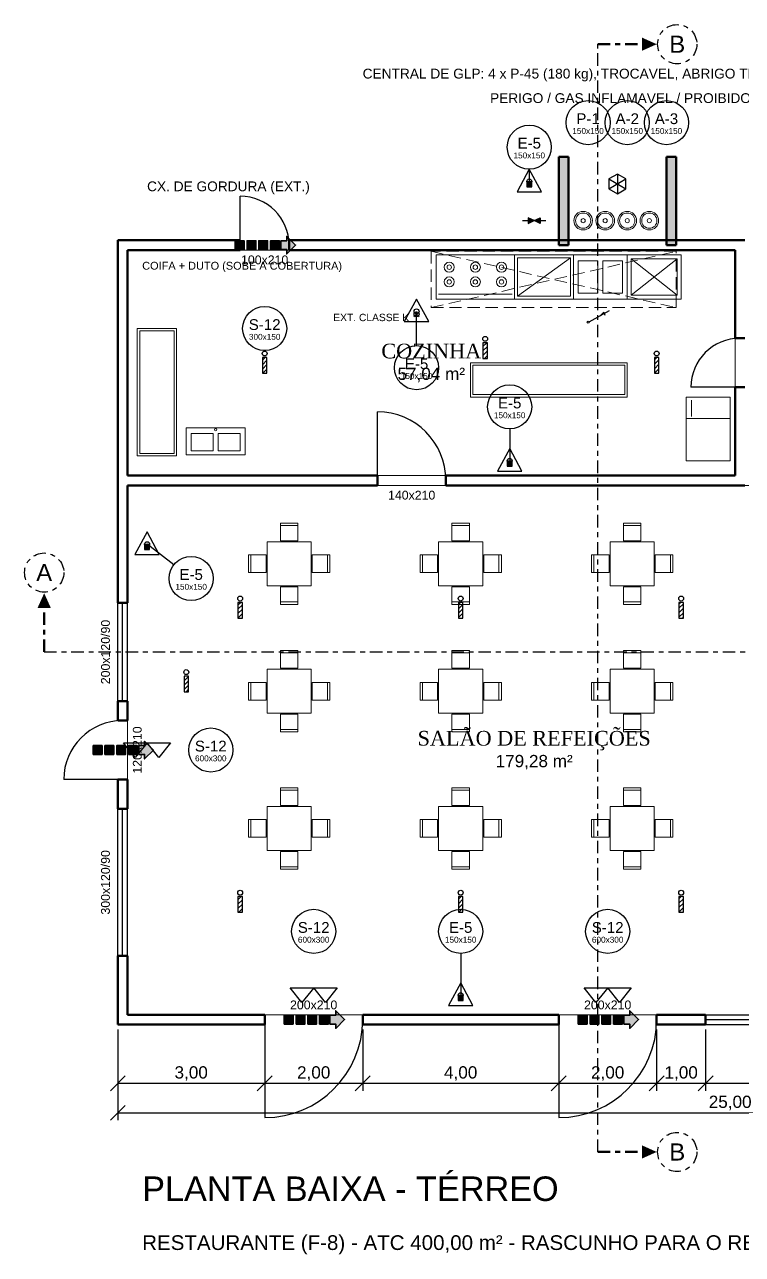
# Model space of a CAD drawing. Header units: metres. Extents: x -2 to 104, y -5 to 45.
# Drawn here: x -1.9 to 12.75, y -4.69 to 20.4 of the extents above; entities that cross this region are included whole.
import ezdxf
from ezdxf.enums import TextEntityAlignment as Align

# ---------------------------------------------------------------- set-up
doc = ezdxf.new("R2010")
doc.units = ezdxf.units.M
doc.header["$LTSCALE"] = 0.1
doc.linetypes.add('DASHDOT', pattern=[3.556, 2.54, -0.508, 0, -0.508])
for name, color, linetype, lineweight in [('AMBIENTES', 8, 'Continuous', 13), ('CORTES', 6, 'DASHDOT', 30), ('COTAS', 7, 'Continuous', 13), ('ILUMINACAO', 5, 'Continuous', 25), ('INC_EXT', 1, 'Continuous', 25), ('JANELAS', 5, 'Continuous', 25), ('MOBILIARIO', 8, 'Continuous', 18), ('PAREDE', 7, 'Continuous', 50), ('PAREDE_CORTA_FOGO', 7, 'Continuous', 50), ('PASSIVOS', 8, 'Continuous', 25), ('PORTAS', 84, 'Continuous', 25), ('ROTAS', 3, 'Continuous', 35), ('ROTULOS', 7, 'Continuous', 13), ('SINALIZACAO', 3, 'Continuous', 25), ('TEXTOS', 7, 'Continuous', 13), ('TUBULACAO', 30, 'Continuous', 25), ('VASOS_TANQUES', 30, 'Continuous', 30)]:
    doc.layers.add(name, color=color, linetype=linetype, lineweight=lineweight)
doc.styles.add('COSCIP-AMBIENTE', font='times.ttf')
doc.styles.add('COSCIP-TEXTO', font='arial.ttf')
doc.dimstyles.new('COSCIP-100', dxfattribs={"dimtxt": 0.25, "dimasz": 2.5, "dimexe": 0.15, "dimexo": 0.1, "dimgap": 0.075, "dimtad": 1, "dimzin": 0, "dimtxsty": 'COSCIP-TEXTO', "dimtsz": 0.15, "dimcen": 2.5, "dimclrd": 7, "dimclre": 7, "dimclrt": 7, "dimazin": 3, "dimtfac": 1, "dimtmove": 0, "dimatfit": 3, "dimarcsym": 0})

# ---------------------------------------------------------------- blocks, each defined once
blk = doc.blocks.new('EXTINTOR_PQS_ABC')
h = blk.add_hatch(color=7)
h.dxf.hatch_style = 1
h.paths.add_polyline_path([(-0.1, -0.22), (0.1, -0.22), (0.1, -0.02), (-0.1, -0.02)])
for points in [[(-0.5, -0.42), (0.5, -0.42), (0, 0.5)], [(-0.1, -0.22), (0.1, -0.22), (0.1, -0.02), (-0.1, -0.02)]]:
    blk.add_lwpolyline(points, close=True)
blk = doc.blocks.new('BARRA_ANTIPANICO')
for points in [[(-0.8, 0.25), (0, 0.25), (-0.4, -0.25)], [(0, 0.25), (0.8, 0.25), (0.4, -0.25)]]:
    blk.add_lwpolyline(points, close=True)
blk = doc.blocks.new('ROTA_DE_FUGA_FINAL')
h = blk.add_hatch(color=7)
h.dxf.hatch_style = 1
h.paths.add_polyline_path([(-1, -0.15), (-0.7, -0.15), (-0.7, 0.15), (-1, 0.15)])
h = blk.add_hatch(color=7)
h.dxf.hatch_style = 1
h.paths.add_polyline_path([(-0.6, -0.15), (-0.3, -0.15), (-0.3, 0.15), (-0.6, 0.15)])
h = blk.add_hatch(color=7)
h.dxf.hatch_style = 1
h.paths.add_polyline_path([(-0.2, -0.15), (0.1, -0.15), (0.1, 0.15), (-0.2, 0.15)])
h = blk.add_hatch(color=7)
h.dxf.hatch_style = 1
h.paths.add_polyline_path([(0.2, -0.15), (0.5, -0.15), (0.5, 0.15), (0.2, 0.15)])
h = blk.add_hatch(color=7)
h.dxf.hatch_style = 1
h.paths.add_polyline_path([(0.55, -0.15), (0.75, -0.15), (0.75, -0.3), (1.05, 0), (0.75, 0.3), (0.75, 0.15), (0.55, 0.15)])
for points in [[(-1, -0.15), (-0.7, -0.15), (-0.7, 0.15), (-1, 0.15)], [(-0.6, -0.15), (-0.3, -0.15), (-0.3, 0.15), (-0.6, 0.15)], [(-0.2, -0.15), (0.1, -0.15), (0.1, 0.15), (-0.2, 0.15)], [(0.2, -0.15), (0.5, -0.15), (0.5, 0.15), (0.2, 0.15)], [(0.55, -0.15), (0.75, -0.15), (0.75, -0.3), (1.05, 0), (0.75, 0.3), (0.75, 0.15), (0.55, 0.15)]]:
    blk.add_lwpolyline(points, close=True)
blk = doc.blocks.new('PONTO_ILUMINACAO_EMERGENCIA')
h = blk.add_hatch()
h.set_pattern_fill('ANSI31', scale=0.04)
h.paths.add_polyline_path([(-0.09, -0.42), (0.09, -0.42), (0.09, 0.22), (-0.09, 0.22)])
blk.add_lwpolyline([(-0.09, -0.42), (0.09, -0.42), (0.09, 0.22), (-0.09, 0.22)], close=True)
blk.add_circle((0, 0.38), 0.1)
blk = doc.blocks.new('EXTINTOR_AP')
blk.add_lwpolyline([(-0.5, -0.42), (0.5, -0.42), (0, 0.5)], close=True)
for points in [[(-0.106, -0.226), (0.106, -0.014)], [(-0.106, -0.014), (0.106, -0.226)]]:
    blk.add_lwpolyline(points)
blk.add_circle((0, -0.12), 0.1)
blk = doc.blocks.new('CENTRAL_GLP')
blk.add_lwpolyline([(0, 0.5), (-0.433, 0.25), (-0.433, -0.25), (0, -0.5), (0.433, -0.25), (0.433, 0.25)], close=True)
for points in [[(-0.433, 0.25), (0.433, -0.25)], [(-0.433, -0.25), (0.433, 0.25)], [(0, 0.5), (0, -0.5)]]:
    blk.add_lwpolyline(points)
blk = doc.blocks.new('REGISTRO_VALVULA')
h = blk.add_hatch(color=7)
h.dxf.hatch_style = 1
h.paths.add_polyline_path([(-0.3, 0.15), (-0.3, -0.15), (0, 0)])
h = blk.add_hatch(color=7)
h.dxf.hatch_style = 1
h.paths.add_polyline_path([(0.3, 0.15), (0.3, -0.15), (0, 0)])
blk.add_lwpolyline([(-0.6, 0), (0.6, 0)])
for points in [[(-0.3, 0.15), (-0.3, -0.15), (0, 0)], [(0.3, 0.15), (0.3, -0.15), (0, 0)]]:
    blk.add_lwpolyline(points, close=True)
blk = doc.blocks.new('TUBO_SOBE')
for points in [[(-0.45, -0.28), (0.6, 0.3)], [(0.1, 0), (0.3, 0.2), (0.35, 0.05)]]:
    blk.add_lwpolyline(points)
blk.add_circle((-0.5, -0.3), 0.05)
blk = doc.blocks.new('MOB_FOGAO_160X90')
blk.add_lwpolyline([(-0.8, -0.45), (0.8, -0.45), (0.8, 0.45), (-0.8, 0.45)], close=True)
blk.add_lwpolyline([(-0.75, -0.35), (0.75, -0.35)])
for centre, radius in [((-0.533, 0.2), 0.102), ((0, 0.2), 0.102), ((0.533, 0.2), 0.102), ((-0.533, -0.1), 0.102), ((-0.533, 0.2), 0.0459), ((0, -0.1), 0.102), ((0, 0.2), 0.0459), ((0.533, -0.1), 0.102), ((0.533, 0.2), 0.0459), ((-0.533, -0.1), 0.0459), ((0, -0.1), 0.0459), ((0.533, -0.1), 0.0459)]:
    blk.add_circle(centre, radius)
blk = doc.blocks.new('MOB_CHAPA_120X90')
for points in [[(-0.6, -0.45), (0.6, -0.45), (0.6, 0.45), (-0.6, 0.45)], [(-0.54, -0.39), (0.54, -0.39), (0.54, 0.39), (-0.54, 0.39)]]:
    blk.add_lwpolyline(points, close=True)
blk.add_lwpolyline([(-0.54, -0.39), (0.54, 0.39)])
blk = doc.blocks.new('MOB_FRITADEIRA_110X90')
for points in [[(-0.55, -0.45), (0.55, -0.45), (0.55, 0.45), (-0.55, 0.45)], [(-0.45, -0.33), (-0.05, -0.33), (-0.05, 0.33), (-0.45, 0.33)], [(0.05, -0.33), (0.45, -0.33), (0.45, 0.33), (0.05, 0.33)]]:
    blk.add_lwpolyline(points, close=True)
blk = doc.blocks.new('MOB_FORNO_110X90')
for points in [[(-0.55, -0.45), (0.55, -0.45), (0.55, 0.45), (-0.55, 0.45)], [(-0.47, -0.37), (0.47, -0.37), (0.47, 0.37), (-0.47, 0.37)]]:
    blk.add_lwpolyline(points, close=True)
for points in [[(-0.47, 0.37), (0.47, -0.37)], [(-0.47, -0.37), (0.47, 0.37)]]:
    blk.add_lwpolyline(points)
blk = doc.blocks.new('MOB_COIFA_500X115')
for points in [[(-2.31, 0.575), (-2.5, 0.575)], [(-2.5, 0.575), (-2.5, 0.325)], [(-2.5, 0.575), (-2.256, 0.519)], [(-1.94, 0.575), (-2.19, 0.575)], [(-1.57, 0.575), (-1.82, 0.575)], [(-1.2, 0.575), (-1.45, 0.575)], [(-0.83, 0.575), (-1.08, 0.575)], [(-0.46, 0.575), (-0.71, 0.575)], [(-0.09, 0.575), (-0.34, 0.575)], [(0.28, 0.575), (0.03, 0.575)], [(0.65, 0.575), (0.4, 0.575)], [(1.02, 0.575), (0.77, 0.575)], [(1.39, 0.575), (1.14, 0.575)], [(1.76, 0.575), (1.51, 0.575)], [(2.13, 0.575), (1.88, 0.575)], [(2.188, 0.503), (2.431, 0.559)], [(2.5, 0.575), (2.25, 0.575)], [(2.5, 0.535), (2.5, 0.575)], [(-2.139, 0.492), (-1.896, 0.436)], [(-1.779, 0.409), (-1.535, 0.353)], [(-1.418, 0.326), (-1.175, 0.27)], [(1.106, 0.254), (1.349, 0.31)], [(1.466, 0.337), (1.71, 0.393)], [(1.827, 0.42), (2.071, 0.476)], [(2.5, 0.165), (2.5, 0.415)], [(-2.5, 0.205), (-2.5, -0.045)], [(-1.058, 0.243), (-0.814, 0.187)], [(-0.697, 0.16), (-0.453, 0.104)], [(-0.336, 0.077), (-0.093, 0.021)], [(0.024, 0.006), (0.268, 0.062)], [(0.385, 0.088), (0.628, 0.145)], [(0.745, 0.171), (0.989, 0.227)], [(2.5, -0.205), (2.5, 0.045)], [(-2.5, -0.165), (-2.5, -0.415)], [(-1.058, -0.243), (-0.814, -0.187)], [(-0.697, -0.16), (-0.453, -0.104)], [(-0.336, -0.077), (-0.093, -0.021)], [(0.024, -0.006), (0.268, -0.062)], [(0.385, -0.088), (0.628, -0.145)], [(0.745, -0.171), (0.989, -0.227)], [(-2.139, -0.492), (-1.896, -0.436)], [(-1.779, -0.409), (-1.535, -0.353)], [(-1.418, -0.326), (-1.175, -0.27)], [(1.106, -0.254), (1.349, -0.31)], [(1.466, -0.337), (1.71, -0.393)], [(1.827, -0.42), (2.071, -0.476)], [(2.5, -0.575), (2.5, -0.325)], [(-2.5, -0.575), (-2.256, -0.519)], [(-2.5, -0.535), (-2.5, -0.575)], [(-2.5, -0.575), (-2.25, -0.575)], [(-2.13, -0.575), (-1.88, -0.575)], [(-1.76, -0.575), (-1.51, -0.575)], [(-1.39, -0.575), (-1.14, -0.575)], [(-1.02, -0.575), (-0.77, -0.575)], [(-0.65, -0.575), (-0.4, -0.575)], [(-0.28, -0.575), (-0.03, -0.575)], [(0.09, -0.575), (0.34, -0.575)], [(0.46, -0.575), (0.71, -0.575)], [(0.83, -0.575), (1.08, -0.575)], [(1.2, -0.575), (1.45, -0.575)], [(1.57, -0.575), (1.82, -0.575)], [(1.94, -0.575), (2.19, -0.575)], [(2.188, -0.503), (2.431, -0.559)], [(2.31, -0.575), (2.5, -0.575)]]:
    blk.add_lwpolyline(points)
blk = doc.blocks.new('MOB_BALCAO_320X70')
for points in [[(-1.6, -0.35), (1.6, -0.35), (1.6, 0.35), (-1.6, 0.35)], [(-1.55, -0.3), (1.55, -0.3), (1.55, 0.3), (-1.55, 0.3)]]:
    blk.add_lwpolyline(points, close=True)
blk = doc.blocks.new('MOB_REFRIGERADOR_90X130')
blk.add_lwpolyline([(-0.45, -0.65), (0.45, -0.65), (0.45, 0.65), (-0.45, 0.65)], close=True)
for points in [[(-0.342, 0.59), (-0.342, 0.257)], [(-0.45, 0.217), (0.45, 0.217)]]:
    blk.add_lwpolyline(points)
blk = doc.blocks.new('MOB_BALCAO_260X80')
for points in [[(-1.3, -0.4), (1.3, -0.4), (1.3, 0.4), (-1.3, 0.4)], [(-1.25, -0.35), (1.25, -0.35), (1.25, 0.35), (-1.25, 0.35)]]:
    blk.add_lwpolyline(points, close=True)
blk = doc.blocks.new('MOB_PIA_120X55')
for points in [[(-0.6, -0.275), (0.6, -0.275), (0.6, 0.275), (-0.6, 0.275)], [(-0.5, -0.195), (-0.05, -0.195), (-0.05, 0.155), (-0.5, 0.155)], [(0.05, -0.195), (0.5, -0.195), (0.5, 0.155), (0.05, 0.155)]]:
    blk.add_lwpolyline(points, close=True)
blk.add_circle((0, 0.235), 0.025)
blk = doc.blocks.new('MOB_BOTIJAO_P45_38X38')
for radius in [0.19, 0.156, 0.0418]:
    blk.add_circle((0, 0), radius)
blk = doc.blocks.new('MOB_MESA_4_LUGARES_90X90')
for points in [[(-0.18, 0.47), (0.18, 0.47), (0.18, 0.83), (-0.18, 0.83)], [(-0.45, -0.45), (0.45, -0.45), (0.45, 0.45), (-0.45, 0.45)], [(-0.47, -0.18), (-0.47, 0.18), (-0.83, 0.18), (-0.83, -0.18)], [(0.47, 0.18), (0.47, -0.18), (0.83, -0.18), (0.83, 0.18)], [(0.18, -0.47), (-0.18, -0.47), (-0.18, -0.83), (0.18, -0.83)]]:
    blk.add_lwpolyline(points, close=True)
for points in [[(-0.18, 0.78), (0.18, 0.78)], [(-0.78, -0.18), (-0.78, 0.18)], [(0.78, 0.18), (0.78, -0.18)], [(0.18, -0.78), (-0.18, -0.78)]]:
    blk.add_lwpolyline(points)
blk = doc.blocks.new('PLACA_CHAMADA_S-12')
at = {"color": 3, "lineweight": 25}
blk.add_circle((0, 0), 0.45, dxfattribs=at)
at = {"color": 3, "style": 'COSCIP-TEXTO'}
for tag, height, p in [('CODIGO', 0.22, (0, 0.08)), ('DIMENSAO', 0.12, (0, -0.17))]:
    blk.add_attdef(tag, text='', height=height, dxfattribs=at).set_placement(p, align=Align.MIDDLE_CENTER)
blk = doc.blocks.new('PLACA_CHAMADA_E-5')
at = {"color": 1, "lineweight": 25}
blk.add_circle((0, 0), 0.45, dxfattribs=at)
at = {"color": 1, "style": 'COSCIP-TEXTO'}
for tag, height, p in [('CODIGO', 0.22, (0, 0.08)), ('DIMENSAO', 0.12, (0, -0.17))]:
    blk.add_attdef(tag, text='', height=height, dxfattribs=at).set_placement(p, align=Align.MIDDLE_CENTER)
blk = doc.blocks.new('PLACA_CHAMADA_P-1')
at = {"color": 1, "lineweight": 25}
blk.add_circle((0, 0), 0.45, dxfattribs=at)
at = {"color": 1, "style": 'COSCIP-TEXTO'}
for tag, height, p in [('CODIGO', 0.22, (0, 0.08)), ('DIMENSAO', 0.12, (0, -0.17))]:
    blk.add_attdef(tag, text='', height=height, dxfattribs=at).set_placement(p, align=Align.MIDDLE_CENTER)
blk = doc.blocks.new('PLACA_CHAMADA_A-2')
at = {"color": 40, "lineweight": 25}
blk.add_circle((0, 0), 0.45, dxfattribs=at)
at = {"color": 40, "style": 'COSCIP-TEXTO'}
for tag, height, p in [('CODIGO', 0.22, (0, 0.08)), ('DIMENSAO', 0.12, (0, -0.17))]:
    blk.add_attdef(tag, text='', height=height, dxfattribs=at).set_placement(p, align=Align.MIDDLE_CENTER)
blk = doc.blocks.new('PLACA_CHAMADA_A-3')
at = {"color": 40, "lineweight": 25}
blk.add_circle((0, 0), 0.45, dxfattribs=at)
at = {"color": 40, "style": 'COSCIP-TEXTO'}
for tag, height, p in [('CODIGO', 0.22, (0, 0.08)), ('DIMENSAO', 0.12, (0, -0.17))]:
    blk.add_attdef(tag, text='', height=height, dxfattribs=at).set_placement(p, align=Align.MIDDLE_CENTER)

msp = doc.modelspace()

# ---------------------------------------------------------------- hatches: boundary and pattern name
at = {"layer": 'CORTES'}
h = msp.add_hatch(color=7, dxfattribs=at)
h.dxf.hatch_style = 1
h.paths.add_polyline_path([(11, 20), (10.7, 20.135), (10.7, 19.865)])
h = msp.add_hatch(color=7, dxfattribs=at)
h.dxf.hatch_style = 1
h.paths.add_polyline_path([(-1.5, 8.8), (-1.365, 8.5), (-1.635, 8.5)])
h = msp.add_hatch(color=7, dxfattribs=at)
h.dxf.hatch_style = 1
h.paths.add_polyline_path([(11, -2.6), (10.7, -2.465), (10.7, -2.735)])
at = {"layer": 'PAREDE_CORTA_FOGO'}
h = msp.add_hatch(color=7, dxfattribs=at)
h.dxf.hatch_style = 1
h.paths.add_polyline_path([(9.2, 17.7), (9.2, 16), (9.2, 15.9), (9, 15.9), (9, 17.6), (9, 17.7)])
h = msp.add_hatch(color=7, dxfattribs=at)
h.dxf.hatch_style = 1
h.paths.add_polyline_path([(11.4, 17.7), (11.4, 16), (11.4, 15.9), (11.2, 15.9), (11.2, 17.6), (11.2, 17.7)])

# ---------------------------------------------------------------- linework, layer by layer
at = {"layer": 'AMBIENTES'}
for points in [[(12.6, 11.2), (12.6, 15.8), (0.2, 15.8), (0.2, 11.2)], [(16.8, 0.2), (16.8, 11), (0.2, 11), (0.2, 0.2)]]:
    msp.add_lwpolyline(points, close=True, dxfattribs=at)
at = {"layer": 'CORTES'}
for p, q in [((9.8, -2.6), (9.8, 20)), ((-1.5, 7.6), (29, 7.6))]:
    msp.add_line(p, q, dxfattribs=at)
at = {"layer": 'CORTES', "lineweight": 50}
for p, q in [((9.8, 20), (10.7, 20)), ((-1.5, 7.6), (-1.5, 8.5)), ((9.8, -2.6), (10.7, -2.6))]:
    msp.add_line(p, q, dxfattribs=at)
at = {"layer": 'CORTES', "lineweight": 30}
for centre in [(11.42, 20), (-1.5, 9.22), (11.42, -2.6)]:
    msp.add_circle(centre, 0.4, dxfattribs=at)
at = {"layer": 'JANELAS'}
for p, q in [((0, 6.6), (0, 8.6)), ((0.1, 6.6), (0.1, 8.6)), ((0.2, 6.6), (0.2, 8.6)), ((0, 1.4), (0, 4.4)), ((0.1, 1.4), (0.1, 4.4)), ((0.2, 1.4), (0.2, 4.4)), ((12, 0.2), (15.5, 0.2)), ((12, 0.1), (15.5, 0.1)), ((12, 0), (15.5, 0))]:
    msp.add_line(p, q, dxfattribs=at)
at = {"layer": 'PAREDE'}
for p, q in [((0, 15.52), (0, 16)), ((0, 16), (0.5, 16)), ((0.5, 16), (1, 16)), ((1, 16), (1.5, 16)), ((1.5, 16), (2, 16)), ((2, 16), (2.5, 16)), ((2.5, 16), (2.5, 15.8)), ((3.5, 15.8), (3.5, 16)), ((3.5, 16), (3.979, 16)), ((3.979, 16), (4.458, 16)), ((4.458, 16), (4.937, 16)), ((4.937, 16), (5.416, 16)), ((5.416, 16), (5.895, 16)), ((5.895, 16), (6.374, 16)), ((6.374, 16), (6.853, 16)), ((6.853, 16), (7.332, 16)), ((7.332, 16), (7.811, 16)), ((7.811, 16), (8.289, 16)), ((8.289, 16), (8.768, 16)), ((8.768, 16), (9.247, 16)), ((9.247, 16), (9.726, 16)), ((9.726, 16), (10.205, 16)), ((10.205, 16), (10.684, 16)), ((10.684, 16), (11.163, 16)), ((11.163, 16), (11.642, 16)), ((11.642, 16), (12.121, 16)), ((12.121, 16), (12.6, 16)), ((12.6, 16), (12.8, 16)), ((0.66, 15.8), (0.2, 15.8)), ((0.2, 15.8), (0.2, 15.34)), ((1.12, 15.8), (0.66, 15.8)), ((1.58, 15.8), (1.12, 15.8)), ((2.04, 15.8), (1.58, 15.8)), ((2.5, 15.8), (2.04, 15.8)), ((3.979, 15.8), (3.5, 15.8)), ((4.458, 15.8), (3.979, 15.8)), ((4.937, 15.8), (4.458, 15.8)), ((5.416, 15.8), (4.937, 15.8)), ((5.895, 15.8), (5.416, 15.8)), ((6.374, 15.8), (5.895, 15.8)), ((6.853, 15.8), (6.374, 15.8)), ((7.332, 15.8), (6.853, 15.8)), ((7.811, 15.8), (7.332, 15.8)), ((8.289, 15.8), (7.811, 15.8)), ((8.768, 15.8), (8.289, 15.8)), ((9.247, 15.8), (8.768, 15.8)), ((9.726, 15.8), (9.247, 15.8)), ((10.205, 15.8), (9.726, 15.8)), ((10.684, 15.8), (10.205, 15.8)), ((11.163, 15.8), (10.684, 15.8)), ((11.642, 15.8), (11.163, 15.8)), ((12.121, 15.8), (11.642, 15.8)), ((12.6, 15.8), (12.121, 15.8)), ((12.6, 15.35), (12.6, 15.8)), ((0, 15.04), (0, 15.52)), ((0.2, 15.34), (0.2, 14.88)), ((12.6, 14.9), (12.6, 15.35)), ((0, 14.56), (0, 15.04)), ((0.2, 14.88), (0.2, 14.42)), ((12.6, 14.45), (12.6, 14.9)), ((0, 14.08), (0, 14.56)), ((0.2, 14.42), (0.2, 13.96)), ((12.6, 14), (12.6, 14.45)), ((0, 13.6), (0, 14.08)), ((0.2, 13.96), (0.2, 13.5)), ((12.8, 14), (12.6, 14)), ((0, 13.12), (0, 13.6)), ((0.2, 13.5), (0.2, 13.04)), ((0, 12.64), (0, 13.12)), ((0.2, 13.04), (0.2, 12.58)), ((12.6, 12.55), (12.6, 13)), ((12.6, 13), (12.8, 13)), ((0, 12.16), (0, 12.64)), ((0.2, 12.58), (0.2, 12.12)), ((12.6, 12.1), (12.6, 12.55)), ((0, 11.68), (0, 12.16)), ((0.2, 12.12), (0.2, 11.66)), ((12.6, 11.65), (12.6, 12.1)), ((0, 11.2), (0, 11.68)), ((0.2, 11.66), (0.2, 11.2)), ((12.6, 11.2), (12.6, 11.65)), ((0, 11), (0, 11.2)), ((0.2, 11.2), (0.664, 11.2)), ((0.664, 11.2), (1.127, 11.2)), ((1.127, 11.2), (1.591, 11.2)), ((1.591, 11.2), (2.055, 11.2)), ((2.055, 11.2), (2.518, 11.2)), ((2.518, 11.2), (2.982, 11.2)), ((2.982, 11.2), (3.445, 11.2)), ((3.445, 11.2), (3.909, 11.2)), ((3.909, 11.2), (4.373, 11.2)), ((4.373, 11.2), (4.836, 11.2)), ((4.836, 11.2), (5.3, 11.2)), ((5.3, 11.2), (5.3, 11)), ((6.7, 11), (6.7, 11.2)), ((6.7, 11.2), (7.192, 11.2)), ((7.192, 11.2), (7.683, 11.2)), ((7.683, 11.2), (8.175, 11.2)), ((8.175, 11.2), (8.667, 11.2)), ((8.667, 11.2), (9.158, 11.2)), ((9.158, 11.2), (9.65, 11.2)), ((9.65, 11.2), (10.142, 11.2)), ((10.142, 11.2), (10.633, 11.2)), ((10.633, 11.2), (11.125, 11.2)), ((11.125, 11.2), (11.617, 11.2)), ((11.617, 11.2), (12.108, 11.2)), ((12.108, 11.2), (12.6, 11.2)), ((0, 10.52), (0, 11)), ((0.664, 11), (0.2, 11)), ((0.2, 11), (0.2, 10.52)), ((1.127, 11), (0.664, 11)), ((1.591, 11), (1.127, 11)), ((2.055, 11), (1.591, 11)), ((2.518, 11), (2.055, 11)), ((2.982, 11), (2.518, 11)), ((3.445, 11), (2.982, 11)), ((3.909, 11), (3.445, 11)), ((4.373, 11), (3.909, 11)), ((4.836, 11), (4.373, 11)), ((5.3, 11), (4.836, 11)), ((7.192, 11), (6.7, 11)), ((7.683, 11), (7.192, 11)), ((8.175, 11), (7.683, 11)), ((8.667, 11), (8.175, 11)), ((9.158, 11), (8.667, 11)), ((9.65, 11), (9.158, 11)), ((10.142, 11), (9.65, 11)), ((10.633, 11), (10.142, 11)), ((11.125, 11), (10.633, 11)), ((11.617, 11), (11.125, 11)), ((12.108, 11), (11.617, 11)), ((12.6, 11), (12.108, 11)), ((12.8, 11), (12.6, 11)), ((0, 10.04), (0, 10.52)), ((0.2, 10.52), (0.2, 10.04)), ((0, 9.56), (0, 10.04)), ((0.2, 10.04), (0.2, 9.56)), ((0, 9.08), (0, 9.56)), ((0.2, 9.56), (0.2, 9.08)), ((0, 8.6), (0, 9.08)), ((0.2, 9.08), (0.2, 8.6)), ((0.2, 8.6), (0, 8.6)), ((0, 6.6), (0.2, 6.6)), ((0, 6.2), (0, 6.6)), ((0.2, 6.6), (0.2, 6.2)), ((0.2, 6.2), (0, 6.2)), ((0, 5), (0.2, 5)), ((0, 4.7), (0, 5)), ((0.2, 5), (0.2, 4.7)), ((0, 4.4), (0, 4.7)), ((0.2, 4.7), (0.2, 4.4)), ((0.2, 4.4), (0, 4.4)), ((0, 0.933), (0, 1.4)), ((0, 1.4), (0.2, 1.4)), ((0.2, 1.4), (0.2, 1)), ((0, 0.467), (0, 0.933)), ((0.2, 1), (0.2, 0.6)), ((0.2, 0.6), (0.2, 0.2)), ((0, 0), (0, 0.467)), ((0.5, 0), (0, 0)), ((0.2, 0.2), (0.667, 0.2)), ((1, 0), (0.5, 0)), ((0.667, 0.2), (1.133, 0.2)), ((1.5, 0), (1, 0)), ((1.133, 0.2), (1.6, 0.2)), ((2, 0), (1.5, 0)), ((1.6, 0.2), (2.067, 0.2)), ((2.5, 0), (2, 0)), ((2.067, 0.2), (2.533, 0.2)), ((3, 0), (2.5, 0)), ((2.533, 0.2), (3, 0.2)), ((3, 0.2), (3, 0)), ((5, 0), (5, 0.2)), ((5, 0.2), (5.5, 0.2)), ((5.5, 0), (5, 0)), ((5.5, 0.2), (6, 0.2)), ((6, 0), (5.5, 0)), ((6, 0.2), (6.5, 0.2)), ((6.5, 0), (6, 0)), ((6.5, 0.2), (7, 0.2)), ((7, 0), (6.5, 0)), ((7, 0.2), (7.5, 0.2)), ((7.5, 0), (7, 0)), ((7.5, 0.2), (8, 0.2)), ((8, 0), (7.5, 0)), ((8, 0.2), (8.5, 0.2)), ((8.5, 0), (8, 0)), ((8.5, 0.2), (9, 0.2)), ((9, 0), (8.5, 0)), ((9, 0.2), (9, 0)), ((11, 0), (11, 0.2)), ((11, 0.2), (11.5, 0.2)), ((11.5, 0), (11, 0)), ((11.5, 0.2), (12, 0.2)), ((12, 0), (11.5, 0)), ((12, 0.2), (12, 0))]:
    msp.add_line(p, q, dxfattribs=at)
at = {"layer": 'PAREDE_CORTA_FOGO'}
for p, q in [((9, 17.6), (9, 17.7)), ((9, 17.7), (9.2, 17.7)), ((9, 17.175), (9, 17.6)), ((9.2, 17.7), (9.2, 17.275)), ((11.2, 17.6), (11.2, 17.7)), ((11.2, 17.7), (11.4, 17.7)), ((11.2, 17.175), (11.2, 17.6)), ((11.4, 17.7), (11.4, 17.275)), ((9, 16.75), (9, 17.175)), ((9.2, 17.275), (9.2, 16.85)), ((11.2, 16.75), (11.2, 17.175)), ((11.4, 17.275), (11.4, 16.85)), ((9.2, 16.85), (9.2, 16.425)), ((11.4, 16.85), (11.4, 16.425)), ((9, 16.325), (9, 16.75)), ((11.2, 16.325), (11.2, 16.75)), ((9, 15.9), (9, 16.325)), ((9.2, 16.425), (9.2, 16)), ((11.2, 15.9), (11.2, 16.325)), ((11.4, 16.425), (11.4, 16)), ((9.2, 15.9), (9, 15.9)), ((9.2, 16), (9.2, 15.9)), ((11.4, 15.9), (11.2, 15.9)), ((11.4, 16), (11.4, 15.9))]:
    msp.add_line(p, q, dxfattribs=at)
at = {"layer": 'PORTAS'}
for p, q in [((2.5, 15.9), (2.5, 16.9)), ((12.7, 13), (11.7, 13)), ((5.3, 11.1), (5.3, 12.5)), ((0.1, 5), (-1.1, 5)), ((3, 0.1), (3, -1.9)), ((9, 0.1), (9, -1.9))]:
    msp.add_line(p, q, dxfattribs=at)
for centre, radius, start, end in [((2.5, 15.9), 1, 0, 90), ((12.7, 13), 1, 90, 180), ((5.3, 11.1), 1.4, 0, 90), ((0.1, 5), 1.2, 90, 180), ((3, 0.1), 2, -90, 0), ((9, 0.1), 2, -90, 0)]:
    msp.add_arc(centre, radius, start, end, dxfattribs=at)
at = {"layer": 'SINALIZACAO', "color": 1}
for p, q in [((8.4, 17.45), (8.4, 17.2)), ((6.1, 13.85), (6.1, 14.55)), ((8, 12.15), (8, 11.5)), ((1.145, 9.376), (0.6, 9.8)), ((7, 1.45), (7, 0.6))]:
    msp.add_line(p, q, dxfattribs=at)
for centre in [(8.4, 17.2), (6.1, 14.55), (8, 11.5), (0.6, 9.8), (7, 0.6)]:
    msp.add_circle(centre, 0.05, dxfattribs=at)

# ---------------------------------------------------------------- block references
at = {"layer": 'ILUMINACAO', "xscale": 0.5, "yscale": 0.5, "zscale": 0.5}
for p in [(7.5, 13.8), (3, 13.5), (11, 13.5), (2.5, 8.5), (7, 8.5), (11.5, 8.5), (1.4, 7), (2.5, 2.5), (7, 2.5), (11.5, 2.5)]:
    msp.add_blockref('PONTO_ILUMINACAO_EMERGENCIA', p, dxfattribs=at)
at = {"layer": 'INC_EXT', "xscale": 0.5, "yscale": 0.5, "zscale": 0.5}
for name, p in [('EXTINTOR_PQS_ABC', (8.4, 17.2)), ('EXTINTOR_AP', (6.1, 14.55)), ('EXTINTOR_PQS_ABC', (8, 11.5)), ('EXTINTOR_PQS_ABC', (0.6, 9.8)), ('EXTINTOR_PQS_ABC', (7, 0.6))]:
    msp.add_blockref(name, p, dxfattribs=at)
at = {"layer": 'MOBILIARIO'}
for name, p in [('MOB_BOTIJAO_P45_38X38', (9.5, 16.4)), ('MOB_BOTIJAO_P45_38X38', (9.95, 16.4)), ('MOB_BOTIJAO_P45_38X38', (10.4, 16.4)), ('MOB_BOTIJAO_P45_38X38', (10.85, 16.4)), ('MOB_COIFA_500X115', (8.9, 15.2)), ('MOB_FOGAO_160X90', (7.3, 15.25)), ('MOB_CHAPA_120X90', (8.7, 15.25)), ('MOB_FRITADEIRA_110X90', (9.85, 15.25)), ('MOB_FORNO_110X90', (10.95, 15.25)), ('MOB_BALCAO_320X70', (8.8, 13.15)), ('MOB_REFRIGERADOR_90X130', (12.05, 12.15)), ('MOB_PIA_120X55', (2, 11.9)), ('MOB_MESA_4_LUGARES_90X90', (3.5, 9.4)), ('MOB_MESA_4_LUGARES_90X90', (7, 9.4)), ('MOB_MESA_4_LUGARES_90X90', (10.5, 9.4)), ('MOB_MESA_4_LUGARES_90X90', (3.5, 6.8)), ('MOB_MESA_4_LUGARES_90X90', (7, 6.8)), ('MOB_MESA_4_LUGARES_90X90', (10.5, 6.8)), ('MOB_MESA_4_LUGARES_90X90', (3.5, 4)), ('MOB_MESA_4_LUGARES_90X90', (7, 4)), ('MOB_MESA_4_LUGARES_90X90', (10.5, 4))]:
    msp.add_blockref(name, p, dxfattribs=at)
at = {"layer": 'MOBILIARIO', "rotation": 90}
msp.add_blockref('MOB_BALCAO_260X80', (0.8, 12.9), dxfattribs=at)
at = {"layer": 'PASSIVOS', "xscale": 0.6, "yscale": 0.6, "zscale": 0.6}
for p in [(0.6, 5.6), (4, 0.6), (10, 0.6)]:
    msp.add_blockref('BARRA_ANTIPANICO', p, dxfattribs=at)
at = {"layer": 'ROTAS', "xscale": 0.6, "yscale": 0.6, "zscale": 0.6}
for p in [(3, 15.9), (0.1, 5.6), (4, 0.1), (10, 0.1)]:
    msp.add_blockref('ROTA_DE_FUGA_FINAL', p, dxfattribs=at)
at = {"layer": 'SINALIZACAO'}
for name, p, values in [('PLACA_CHAMADA_P-1', (9.6, 18.4), {'CODIGO': 'P-1', 'DIMENSAO': '150x150'}), ('PLACA_CHAMADA_A-2', (10.4, 18.4), {'CODIGO': 'A-2', 'DIMENSAO': '150x150'}), ('PLACA_CHAMADA_A-3', (11.2, 18.4), {'CODIGO': 'A-3', 'DIMENSAO': '150x150'}), ('PLACA_CHAMADA_E-5', (8.4, 17.9), {'CODIGO': 'E-5', 'DIMENSAO': '150x150'}), ('PLACA_CHAMADA_S-12', (3, 14.2), {'CODIGO': 'S-12', 'DIMENSAO': '300x150'}), ('PLACA_CHAMADA_E-5', (6.1, 13.4), {'CODIGO': 'E-5', 'DIMENSAO': '150x150'}), ('PLACA_CHAMADA_E-5', (8, 12.6), {'CODIGO': 'E-5', 'DIMENSAO': '150x150'}), ('PLACA_CHAMADA_E-5', (1.5, 9.1), {'CODIGO': 'E-5', 'DIMENSAO': '150x150'}), ('PLACA_CHAMADA_S-12', (1.9, 5.6), {'CODIGO': 'S-12', 'DIMENSAO': '600x300'}), ('PLACA_CHAMADA_S-12', (4, 1.9), {'CODIGO': 'S-12', 'DIMENSAO': '600x300'}), ('PLACA_CHAMADA_E-5', (7, 1.9), {'CODIGO': 'E-5', 'DIMENSAO': '150x150'}), ('PLACA_CHAMADA_S-12', (10, 1.9), {'CODIGO': 'S-12', 'DIMENSAO': '600x300'})]:
    msp.add_blockref(name, p, dxfattribs=at).add_auto_attribs(values)
at = {"layer": 'TUBULACAO', "xscale": 0.4, "yscale": 0.4, "zscale": 0.4}
for name, p in [('REGISTRO_VALVULA', (8.5, 16.4)), ('TUBO_SOBE', (9.8, 14.45))]:
    msp.add_blockref(name, p, dxfattribs=at)
at = {"layer": 'VASOS_TANQUES', "xscale": 0.4, "yscale": 0.4, "zscale": 0.4}
msp.add_blockref('CENTRAL_GLP', (10.2, 17.15), dxfattribs=at)

# ---------------------------------------------------------------- texts
at = {"layer": 'CORTES', "style": 'COSCIP-TEXTO'}
for s, p in [('B', (11.42, 20)), ('A', (-1.5, 9.22)), ('B', (11.42, -2.6))]:
    msp.add_text(s, height=0.35, dxfattribs=at).set_placement(p, align=Align.MIDDLE_CENTER)
at = {"layer": 'ROTULOS', "style": 'COSCIP-TEXTO'}
for s, p in [('100x210', (3, 15.6)), ('140x210', (6, 10.8)), ('200x210', (4, 0.4)), ('200x210', (10, 0.4))]:
    msp.add_text(s, height=0.18, dxfattribs=at).set_placement(p, align=Align.MIDDLE_CENTER)
for s, p in [('200x120/90', (-0.25, 7.6)), ('120x210', (0.4, 5.6)), ('300x120/90', (-0.25, 2.9))]:
    msp.add_text(s, height=0.18, rotation=90, dxfattribs=at).set_placement(p, align=Align.MIDDLE_CENTER)
at = {"layer": 'TEXTOS', "style": 'COSCIP-TEXTO'}
for s, height, p in [('CENTRAL DE GLP: 4 x P-45 (180 kg), TROCAVEL, ABRIGO TRRF 120 min, LADO NORTE ABERTO', 0.2, (5, 19.3)), ('PERIGO / GAS INFLAMAVEL / PROIBIDO FUMAR', 0.2, (7.6, 18.8)), ('CX. DE GORDURA (EXT.)', 0.2, (0.6, 17)), ('COIFA + DUTO (SOBE A COBERTURA)', 0.16, (0.5, 15.4)), ('EXT. CLASSE K', 0.15, (4.4, 14.35)), ('PLANTA BAIXA - TÉRREO', 0.5, (0.5, -3.6)), ('RESTAURANTE (F-8) - ATC 400,00 m² - RASCUNHO PARA O RESPONSÁVEL TÉCNICO', 0.3, (0.5, -4.6))]:
    msp.add_text(s, height=height, dxfattribs=at).set_placement(p)
at = {"layer": 'TEXTOS'}
for s, height, style, p in [('COZINHA', 0.3, 'COSCIP-AMBIENTE', (6.4, 13.74)), ('57,04 m²', 0.25, 'COSCIP-TEXTO', (6.4, 13.275)), ('SALÃO DE REFEIÇÕES', 0.3, 'COSCIP-AMBIENTE', (8.5, 5.84)), ('179,28 m²', 0.25, 'COSCIP-TEXTO', (8.5, 5.375))]:
    msp.add_text(s, height=height, dxfattribs=dict(at, style=style)).set_placement(p, align=Align.MIDDLE_CENTER)

# ---------------------------------------------------------------- dimensions: what is measured, and where the dimension line sits
at = {"layer": 'COTAS'}
for base, p1, p2 in [((0, -1.2), (0, 0), (3, 0)), ((0, -1.8), (0, 0), (25, 0)), ((3, -1.2), (3, 0), (5, 0)), ((5, -1.2), (5, 0), (9, 0)), ((9, -1.2), (9, 0), (11, 0)), ((11, -1.2), (11, 0), (12, 0)), ((12, -1.2), (12, 0), (15.5, 0))]:
    msp.add_linear_dim(base=base, p1=p1, p2=p2, dimstyle='COSCIP-100', dxfattribs=at).render()

doc.saveas('drawing.dxf')
